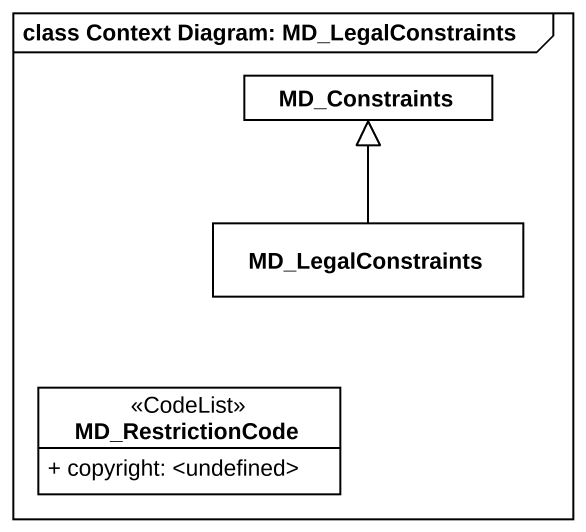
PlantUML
@startuml
mainframe class Context Diagram: MD_LegalConstraints
hide circle
hide empty members
skinparam classAttributeIconSize 0
class MD_Constraints #FFFFFF
class MD_LegalConstraints #FFFFFF
class MD_RestrictionCode <<CodeList>> #FFFFFF {
  + copyright: <undefined>
}
MD_LegalConstraints -up-|> MD_Constraints
@enduml
